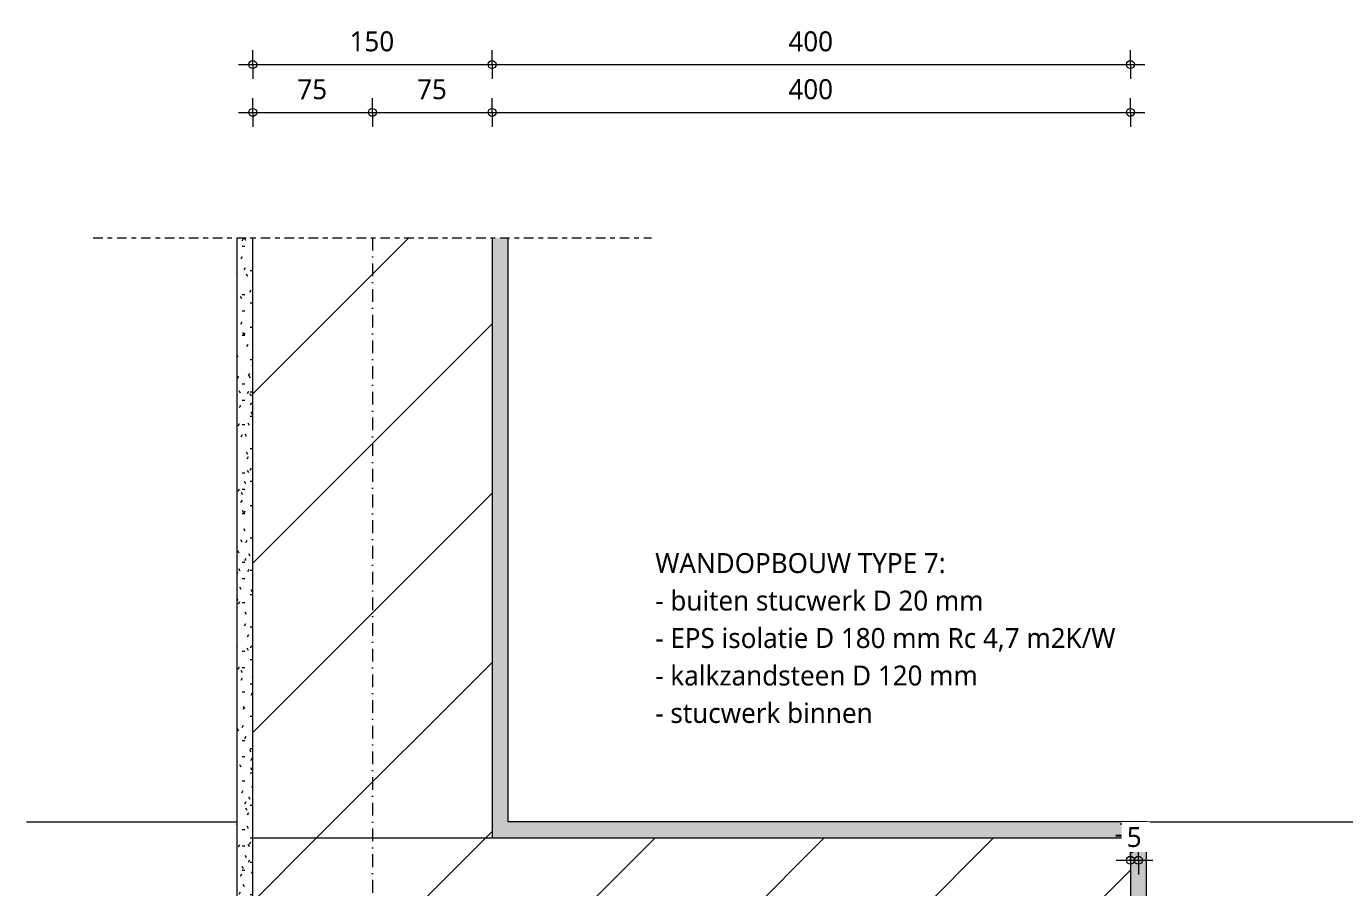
# Model space of a CAD drawing. Header units: millimetres. Extents: x -435 to 27166, y -19117 to 26500.
# Drawn here: x 2451 to 3277, y 3662 to 4202 of the extents above; entities that cross this region are included whole.
import ezdxf

# ---------------------------------------------------------------- set-up
doc = ezdxf.new("R2010")
doc.units = ezdxf.units.MM
doc.linetypes.add('MV_center', pattern=[15, 6, -3, 3, -3])
doc.linetypes.add('MV_stramien', pattern=[16, 8, -4, 0, -4])
for name, color, linetype, lineweight in [('A-ANNO-DIMS', 211, 'Continuous', 13), ('A-ANNO-DIMS-5', 211, 'Continuous', 13), ('A-DETL', 90, 'Continuous', 13), ('A-DETL-GENF', 92, 'Continuous', 18), ('G-ANNO-TEXT', 231, 'Continuous', 13)]:
    doc.layers.add(name, color=color, linetype=linetype, lineweight=lineweight)
doc.styles.add('Segoe UI_3', font='segoeui.ttf', dxfattribs={"height": 12.5})
doc.styles.add('Segoe UI_B', font='segoeui.ttf', dxfattribs={"height": 12.5})
doc.dimstyles.new('2_5_mm', dxfattribs={"dimscale": 304.8, "dimtxt": 13.092049, "dimasz": 0.016404, "dimexe": 0.029528, "dimexo": 0.0625, "dimgap": 0.014764, "dimtad": 1, "dimdec": 0, "dimzin": 0, "dimdsep": 46, "dimtxsty": 'Segoe UI_3', "dimblk1": 'DOTBLANK', "dimblk2": 'DOTBLANK', "dimsah": 1, "dimcen": 0.09, "dimdle": 0.029528, "dimazin": 0, "dimtfac": 1, "dimtdec": 4, "dimtix": 1, "dimtmove": 0, "dimatfit": 3, "dimfxl": 0.029528, "dimfxlon": 1, "dimtvp": 1, "dimtfill": 1, "dimtolj": 1, "dimtzin": 0, "dimarcsym": 2})
pattern_1 = [(45, (0, 0), (-53.033, 53.033), [])]
pattern_2 = [(0, (0, 0), (20.32, 5.08), [1.676, -13.564, 1.676, -13.564, -81.28]), (0, (0, 0), (20.32, 5.08), [-30.48, 1.676, -28.804, 1.676, -13.564, -35.56]), (0, (0, 0), (20.32, 5.08), [-76.2, 1.676, -8.484, 1.676, -23.724]), (120, (7.62, 2.54), (-14.559409, 15.057636), [1.676, -13.564, 1.676, -13.564, -81.28]), (120, (7.62, 2.54), (-14.559409, 15.057636), [-30.48, 1.676, -28.804, 1.676, -13.564, -35.56]), (120, (7.62, 2.54), (-14.559409, 15.057636), [-76.2, 1.676, -8.484, 1.676, -23.724]), (240, (10.16, 12.7), (-5.760591, -20.137636), [1.676, -13.564, 1.676, -13.564, -81.28]), (240, (10.16, 12.7), (-5.760591, -20.137636), [-30.48, 1.676, -28.804, 1.676, -13.564, -35.56]), (240, (10.16, 12.7), (-5.760591, -20.137636), [-76.2, 1.676, -8.484, 1.676, -23.724])]

# ---------------------------------------------------------------- blocks, each defined once
blk = doc.blocks.new('NLRS_00_DI_maskeer - Type 1-4234854-Details Appartement')
at = {"layer": 'A-DETL-GENF', "linetype": 'MV_center'}
blk.add_line((-100, 0), (250, 0), dxfattribs=at)
blk = doc.blocks.new('DIMBLOCK228-Details Appartement')
at = {"layer": 'A-ANNO-DIMS-5'}
for p, q in [((2592.43, 4147.75), (2592.43, 4156.75)), ((2667.43, 4147.75), (2667.43, 4156.75)), ((2583.43, 4147.75), (2667.43, 4147.75)), ((2592.43, 4147.75), (2592.43, 4138.75)), ((2667.43, 4147.75), (2667.43, 4138.75))]:
    blk.add_line(p, q, dxfattribs=at)
for centre in [(2592.43, 4147.75), (2667.43, 4147.75)]:
    blk.add_circle(centre, 2.5, dxfattribs=at)
at = {"layer": 'A-ANNO-DIMS-5', "color": 0, "insert": (2620.41, 4168.55), "char_height": 12.5, "width": 22.8516, "attachment_point": 1, "line_spacing_factor": 1.142579, "style": 'Segoe UI_3', "bg_fill": 3, "box_fill_scale": 1.25, "bg_fill_color": 9, "bg_fill_true_color": 13158600, "bg_fill_transparency": 0}
blk.add_mtext('75', dxfattribs=at)
blk = doc.blocks.new('_DotBlank')
at = {"color": 0, "linetype": 'ByBlock', "lineweight": -2}
blk.add_line((-0.5, 0), (-1, 0), dxfattribs=at)
blk.add_circle((0, 0), 0.5, dxfattribs=at)
blk = doc.blocks.new('DIMBLOCK229-Details Appartement')
at = {"layer": 'A-ANNO-DIMS-5'}
for p, q in [((2667.43, 4147.75), (2667.43, 4156.75)), ((2742.43, 4147.75), (2742.43, 4156.75)), ((2667.43, 4147.75), (2742.43, 4147.75)), ((2667.43, 4147.75), (2667.43, 4138.75)), ((2742.43, 4147.75), (2742.43, 4138.75))]:
    blk.add_line(p, q, dxfattribs=at)
for centre in [(2667.43, 4147.75), (2742.43, 4147.75)]:
    blk.add_circle(centre, 2.5, dxfattribs=at)
at = {"layer": 'A-ANNO-DIMS-5', "color": 0, "insert": (2695.41, 4168.55), "char_height": 12.5, "width": 22.8516, "attachment_point": 1, "line_spacing_factor": 1.142579, "style": 'Segoe UI_3', "bg_fill": 3, "box_fill_scale": 1.25, "bg_fill_color": 9, "bg_fill_true_color": 13158600, "bg_fill_transparency": 0}
blk.add_mtext('75', dxfattribs=at)
blk = doc.blocks.new('DIMBLOCK230-Details Appartement')
at = {"layer": 'A-ANNO-DIMS-5'}
for p, q in [((2742.43, 4147.75), (2742.43, 4156.75)), ((3142.43, 4147.75), (3142.43, 4156.75)), ((2742.43, 4147.75), (3151.43, 4147.75)), ((2742.43, 4147.75), (2742.43, 4138.75)), ((3142.43, 4147.75), (3142.43, 4138.75))]:
    blk.add_line(p, q, dxfattribs=at)
for centre in [(2742.43, 4147.75), (3142.43, 4147.75)]:
    blk.add_circle(centre, 2.5, dxfattribs=at)
at = {"layer": 'A-ANNO-DIMS-5', "color": 0, "insert": (2928.15, 4168.55), "char_height": 12.5, "width": 34.2774, "attachment_point": 1, "line_spacing_factor": 1.142579, "style": 'Segoe UI_3', "bg_fill": 3, "box_fill_scale": 1.25, "bg_fill_color": 9, "bg_fill_true_color": 13158600, "bg_fill_transparency": 0}
blk.add_mtext('400', dxfattribs=at)
blk = doc.blocks.new('DIMBLOCK231-Details Appartement')
at = {"layer": 'A-ANNO-DIMS-5'}
for p, q in [((2592.43, 4177.75), (2592.43, 4186.75)), ((2742.43, 4177.75), (2742.43, 4186.75)), ((2583.43, 4177.75), (2742.43, 4177.75)), ((2592.43, 4177.75), (2592.43, 4168.75)), ((2742.43, 4177.75), (2742.43, 4168.75))]:
    blk.add_line(p, q, dxfattribs=at)
for centre in [(2592.43, 4177.75), (2742.43, 4177.75)]:
    blk.add_circle(centre, 2.5, dxfattribs=at)
at = {"layer": 'A-ANNO-DIMS-5', "color": 0, "insert": (2653.15, 4198.55), "char_height": 12.5, "width": 34.2774, "attachment_point": 1, "line_spacing_factor": 1.142579, "style": 'Segoe UI_3', "bg_fill": 3, "box_fill_scale": 1.25, "bg_fill_color": 9, "bg_fill_true_color": 13158600, "bg_fill_transparency": 0}
blk.add_mtext('150', dxfattribs=at)
blk = doc.blocks.new('DIMBLOCK232-Details Appartement')
at = {"layer": 'A-ANNO-DIMS-5'}
for p, q in [((2742.43, 4177.75), (2742.43, 4186.75)), ((3142.43, 4177.75), (3142.43, 4186.75)), ((2742.43, 4177.75), (3151.43, 4177.75)), ((2742.43, 4177.75), (2742.43, 4168.75)), ((3142.43, 4177.75), (3142.43, 4168.75))]:
    blk.add_line(p, q, dxfattribs=at)
for centre in [(2742.43, 4177.75), (3142.43, 4177.75)]:
    blk.add_circle(centre, 2.5, dxfattribs=at)
at = {"layer": 'A-ANNO-DIMS-5', "color": 0, "insert": (2928.15, 4198.55), "char_height": 12.5, "width": 34.2774, "attachment_point": 1, "line_spacing_factor": 1.142579, "style": 'Segoe UI_3', "bg_fill": 3, "box_fill_scale": 1.25, "bg_fill_color": 9, "bg_fill_true_color": 13158600, "bg_fill_transparency": 0}
blk.add_mtext('400', dxfattribs=at)
blk = doc.blocks.new('DIMBLOCK240-Details Appartement')
at = {"layer": 'A-ANNO-DIMS-5'}
for p, q in [((3142.43, 3679.08), (3142.43, 3688.08)), ((3147.43, 3679.08), (3147.43, 3688.08)), ((3133.43, 3679.08), (3156.43, 3679.08)), ((3142.43, 3679.08), (3142.43, 3670.08)), ((3147.43, 3679.08), (3147.43, 3670.08))]:
    blk.add_line(p, q, dxfattribs=at)
for centre in [(3142.43, 3679.08), (3147.43, 3679.08)]:
    blk.add_circle(centre, 2.5, dxfattribs=at)
at = {"layer": 'A-ANNO-DIMS-5', "color": 0, "insert": (3140.17, 3699.89), "char_height": 12.5, "width": 11.4258, "attachment_point": 1, "line_spacing_factor": 1.142579, "style": 'Segoe UI_3', "bg_fill": 3, "box_fill_scale": 1.25, "bg_fill_color": 9, "bg_fill_true_color": 13158600, "bg_fill_transparency": 0}
blk.add_mtext('5', dxfattribs=at)

msp = doc.modelspace()

# ---------------------------------------------------------------- hatches: boundary and pattern name
at = {"layer": 'A-DETL-GENF', "lineweight": 13}
h = msp.add_hatch(dxfattribs=at)
h.set_pattern_fill('FP_17', color=254, style=0, pattern_type=2)
h.set_pattern_definition(pattern_2)
h.paths.add_polyline_path([(2582.43, 3638.1), (2592.43, 3638.1), (2592.43, 4069.21), (2582.43, 4069.21), (2582.43, 3733.25)])
h = msp.add_hatch(dxfattribs=at)
h.set_pattern_fill('FP_9', color=57, style=0, pattern_type=2)
h.set_pattern_definition(pattern_1)
h.paths.add_polyline_path([(2742.43, 3693.08), (2742.43, 4069.21), (2592.43, 4069.21), (2592.43, 3693.08), (2692.04, 3693.08)])
h = msp.add_hatch(dxfattribs=at)
h.set_pattern_fill('FP_17', color=254, style=0, pattern_type=2)
h.set_pattern_definition(pattern_2)
h.paths.add_polyline_path([(3142.43, 3638.1), (3152.43, 3638.1), (3152.43, 3703.08), (2752.43, 3703.08), (2752.43, 4069.21), (2742.43, 4069.21), (2742.43, 3693.08), (3142.43, 3693.08)])
h = msp.add_hatch(dxfattribs=at)
h.set_pattern_fill('FP_9', color=57, style=0, pattern_type=2)
h.set_pattern_definition(pattern_1)
h.paths.add_polyline_path([(3109.43, 3573.08), (3142.43, 3573.08), (3142.43, 3693.08), (2592.43, 3693.08), (2592.43, 3573.08), (3047.83, 3573.08)])

# ---------------------------------------------------------------- linework, layer by layer
at = {"layer": 'A-DETL', "lineweight": 18}
for p, q in [((2582.43, 4069.21), (2582.43, 3638.1)), ((2592.43, 3638.1), (2592.43, 4069.21)), ((2742.43, 4069.21), (2742.43, 3693.08)), ((2752.43, 3703.08), (2752.43, 4069.21)), ((3152.43, 3703.08), (2752.43, 3703.08)), ((3152.43, 3638.1), (3152.43, 3703.08)), ((2592.43, 3693.08), (2742.43, 3693.08)), ((2742.43, 3693.08), (3142.43, 3693.08)), ((3142.43, 3693.08), (3142.43, 3638.1))]:
    msp.add_line(p, q, dxfattribs=at)
at = {"layer": 'A-DETL', "linetype": 'MV_stramien', "lineweight": 18}
msp.add_line((2667.43, 4069.21), (2667.43, 3128.3), dxfattribs=at)
at = {"layer": 'A-DETL'}
for p, q in [((2450.59, 3703.08), (2582.43, 3703.08)), ((3152.43, 3703.08), (3551.35, 3703.08))]:
    msp.add_line(p, q, dxfattribs=at)
at = {"layer": 'A-DETL', "lineweight": 25}
for p, q in [((3136.21, 3701.85), (3151.21, 3701.85)), ((3146.88, 3701.85), (3137.47, 3693.08)), ((3151.21, 3701.85), (3151.21, 3686.85)), ((3138.76, 3694.28), (3133.27, 3694.28)), ((3151.21, 3696.21), (3142.49, 3688.08)), ((3143.65, 3689.17), (3143.65, 3683.67))]:
    msp.add_line(p, q, dxfattribs=at)

# ---------------------------------------------------------------- block references
at = {"layer": 'A-DETL-GENF', "linetype": 'MV_center'}
msp.add_blockref('NLRS_00_DI_maskeer - Type 1-4234854-Details Appartement', (2592.43, 4069.21), dxfattribs=at)

# ---------------------------------------------------------------- texts
at = {"layer": 'G-ANNO-TEXT', "color": 7, "char_height": 12.5, "attachment_point": 1}
for s, insert, width, style in [('WANDOPBOUW TYPE 7:', (2844.68, 3871.54), 243.3122, 'Segoe UI_B'), ('- buiten stucwerk D 20 mm', (2844.68, 3848.05), 255.3375, 'Segoe UI_3'), ('- EPS isolatie D 180 mm Rc 4,7 m2K/W', (2844.68, 3824.57), 364.367, 'Segoe UI_3'), ('- kalkzandsteen D 120 mm', (2844.68, 3801.09), 251.329, 'Segoe UI_3'), ('- stucwerk binnen', (2844.68, 3777.61), 167.1518, 'Segoe UI_3')]:
    msp.add_mtext(s, dxfattribs=dict(at, insert=insert, width=width, style=style))

# ---------------------------------------------------------------- dimensions: what is measured, and where the dimension line sits
at = {"layer": 'A-ANNO-DIMS'}
dim = msp.add_linear_dim(base=(2667.43, 4147.75), p1=(2592.43, 4156.75), p2=(2667.43, 4156.75), dimstyle='2_5_mm', override={"dimpost": '<>', "dimfxl": 75}, dxfattribs=at)
dim.commit()
dim.dimension.update_dxf_attribs({"geometry": 'DIMBLOCK228-Details Appartement', "text_midpoint": (2629.93, 4158.61)})

# ---------------------------------------------------------------- next in the draw order: dimensions: what is measured, and where the dimension line sits
for base, p1, p2, override, picture, middle in [((2742.43, 4147.75), (2667.43, 4156.75), (2742.43, 4156.75), {"dimpost": '<>', "dimfxl": 75}, 'DIMBLOCK229-Details Appartement', (2704.93, 4158.61)), ((3147.43, 3679.08), (3142.43, 3688.08), (3147.43, 3670.08), {"dimpost": '<>', "dimfxl": 18.681559}, 'DIMBLOCK240-Details Appartement', (3144.93, 3689.94))]:
    dim = msp.add_linear_dim(base=base, p1=p1, p2=p2, dimstyle='2_5_mm', override=override, dxfattribs=at)
    dim.commit()
    dim.dimension.update_dxf_attribs({"geometry": picture, "text_midpoint": middle})

# ---------------------------------------------------------------- next in the draw order: dimensions: what is measured, and where the dimension line sits
dim = msp.add_linear_dim(base=(3142.43, 4147.75), p1=(2742.43, 4156.75), p2=(3142.43, 4138.75), dimstyle='2_5_mm', override={"dimpost": '<>', "dimfxl": 400.404795}, dxfattribs=at)
dim.commit()
dim.dimension.update_dxf_attribs({"geometry": 'DIMBLOCK230-Details Appartement', "text_midpoint": (2942.43, 4158.71)})

# ---------------------------------------------------------------- next in the draw order: dimensions: what is measured, and where the dimension line sits
dim = msp.add_linear_dim(base=(2742.43, 4177.75), p1=(2592.43, 4168.75), p2=(2742.43, 4186.75), dimstyle='2_5_mm', override={"dimpost": '<>', "dimfxl": 151.07614}, dxfattribs=at)
dim.commit()
dim.dimension.update_dxf_attribs({"geometry": 'DIMBLOCK231-Details Appartement', "text_midpoint": (2667.43, 4188.74)})

# ---------------------------------------------------------------- next in the draw order: dimensions: what is measured, and where the dimension line sits
dim = msp.add_linear_dim(base=(3142.43, 4177.75), p1=(2742.43, 4186.75), p2=(3142.43, 4168.75), dimstyle='2_5_mm', override={"dimpost": '<>', "dimfxl": 400.404795}, dxfattribs=at)
dim.commit()
dim.dimension.update_dxf_attribs({"geometry": 'DIMBLOCK232-Details Appartement', "text_midpoint": (2942.43, 4188.71)})

doc.saveas('drawing.dxf')
